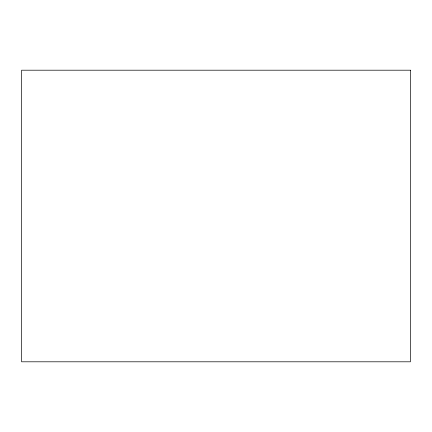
<?xml version="1.0" encoding="UTF-8"?>
<svg xmlns="http://www.w3.org/2000/svg" width="432" height="432" viewBox="0 0 432 432"><rect width="100%" height="100%" fill="white"/><g stroke="black" fill="none" stroke-linecap="round" stroke-linejoin="round"><path stroke-width="0.65" d="M410.4 70.2L21.6 70.2L21.6 361.8L410.4 361.8L410.4 70.2"/></g></svg>
